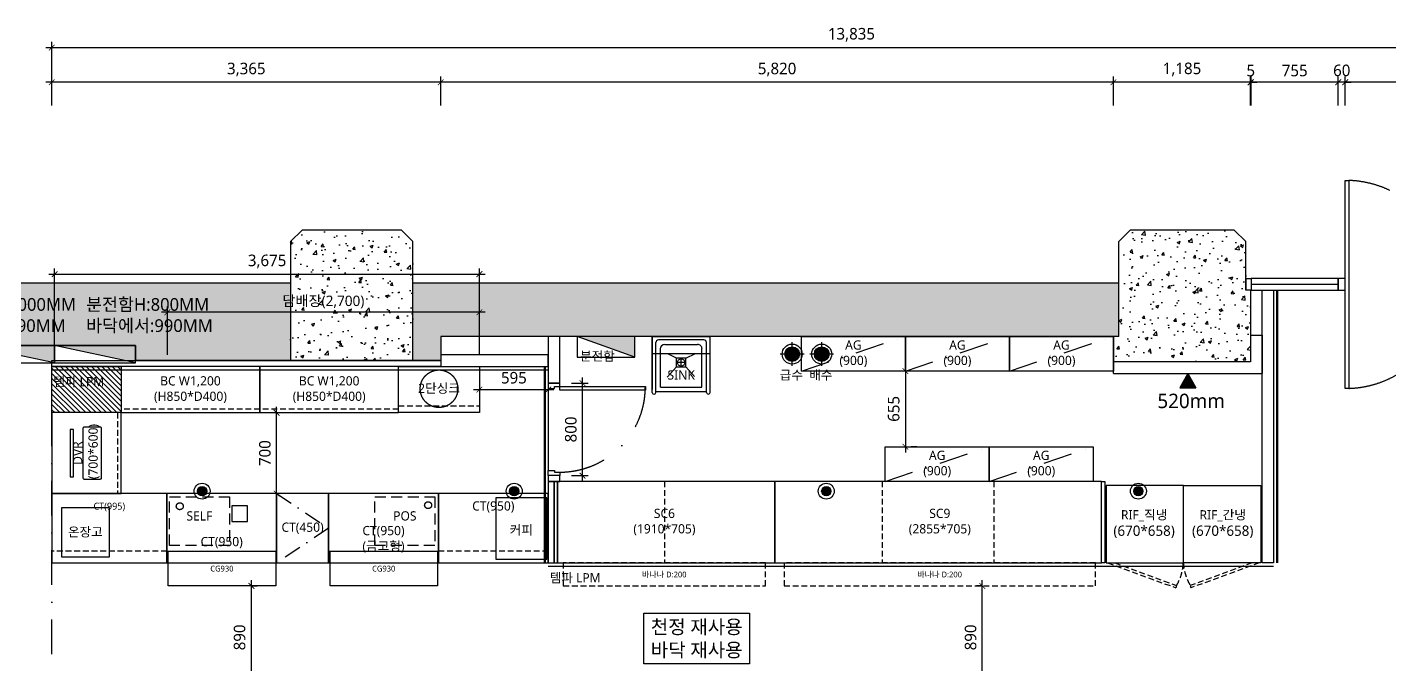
# Model space of a CAD drawing. Header units: millimetres. Extents: x 549809 to 590893, y -72589 to -33182.
# Drawn here: x 559044 to 570831, y -58400 to -52882 of the extents above; entities that cross this region are included whole.
import ezdxf
from ezdxf.enums import TextEntityAlignment as Align

# ---------------------------------------------------------------- set-up
doc = ezdxf.new("R2010")
doc.units = ezdxf.units.MM
for name, pattern in [('DASHDOT', [1, 0.5, -0.25, 0, -0.25]), ('DASHDOTX2', [2, 1, -0.5, 0, -0.5]), ('HIDDEN', [0.375, 0.25, -0.125]), ('HIDDEN2', [4.7625, 3.175, -1.5875])]:
    doc.linetypes.add(name, pattern=pattern)
for name, color, linetype in [('3', 4, 'Continuous'), ('CEILING', 2, 'Continuous'), ('CEN', 2, 'DASHDOTX2'), ('DIM', 7, 'Continuous'), ('DIM_IN', 1, 'Continuous'), ('DOOR', 5, 'Continuous'), ('FUR', 6, 'Continuous'), ('HATCH', 6, 'Continuous'), ('LA', 8, 'Continuous'), ('LAYER2', 3, 'Continuous'), ('layout', 2, 'Continuous'), ('LG25', 1, 'Continuous'), ('text', 7, 'Continuous'), ('TXT', 7, 'Continuous'), ('WALL', 2, 'Continuous'), ('WALL_IN', 3, 'Continuous'), ('WIN', 4, 'Continuous'), ('집기', 5, 'Continuous'), ('해치', 9, 'Continuous')]:
    doc.layers.add(name, color=color, linetype=linetype)
doc.styles.get("Standard").update_dxf_attribs({"font": 'malgun.ttf'})
doc.styles.add('맑은고딕', font='malgun.ttf')
doc.linetypes.add('ZIGZAG', pattern='A,0.00254,-5.08,[131,ltypeshp.shx,S=5.08,R=0,X=-5.08,Y=0],-10.16,[131,ltypeshp.shx,S=5.08,R=180,X=5.08,Y=0],-5.08', length=20.32254)
doc.dimstyles.new('DIM_기본(50)', dxfattribs={"dimscale": 50, "dimtxt": 2, "dimasz": 1, "dimexe": 1, "dimexo": 2, "dimgap": 1, "dimtad": 1, "dimtoh": 1, "dimdec": 0, "dimzin": 0, "dimdsep": 46, "dimlunit": 6, "dimtxsty": '맑은고딕', "dimblk": 'ARCHTICK', "dimcen": 1, "dimdle": 1, "dimclrd": 1, "dimclre": 1, "dimclrt": 7, "dimadec": 0, "dimazin": 0, "dimtfac": 1, "dimtdec": 0, "dimtix": 1, "dimtmove": 2, "dimatfit": 3, "dimldrblk": 'ARCHTICK', "dimfxl": 1, "dimtolj": 1, "dimtzin": 0, "dimlwd": -1, "dimlwe": -1, "dimarcsym": 0})
doc.dimstyles.new('메쉬망', dxfattribs={"dimscale": 50, "dimtxt": 1.6, "dimasz": 1, "dimexe": 0, "dimexo": 0.2, "dimgap": 0, "dimtad": 0, "dimtoh": 1, "dimdec": 0, "dimzin": 0, "dimdsep": 46, "dimlunit": 6, "dimtxsty": '맑은고딕', "dimblk": 'NONE', "dimcen": 1, "dimse1": 1, "dimse2": 1, "dimsd1": 1, "dimsd2": 1, "dimclrd": 1, "dimclre": 1, "dimclrt": 7, "dimadec": 0, "dimazin": 0, "dimtfac": 1, "dimtdec": 0, "dimtix": 1, "dimtmove": 2, "dimatfit": 3, "dimldrblk": 'ARCHTICK', "dimfxl": 1, "dimtolj": 1, "dimtzin": 0, "dimlwd": -1, "dimlwe": -1, "dimarcsym": 0})
pattern_1 = [(50, (27613.27, 10827.93), (273.277, -23.90863), [28.575, -314.325]), (355, (27613.27, 10827.93), (-52.86513, 286.58527), [22.86, -251.46088]), (100.451445, (27636.04, 10825.94), (220.41187, 262.67663), [24.28501, -267.13537]), (46.1842, (27613.27, 10904.13), (406.61856, -63.0635), [42.8625, -471.4875]), (96.63556, (27647.15, 10898.88), (356.1062, 371.1392), [36.42753, -400.7034]), (351.18415, (27613.27, 10904.13), (356.1062, 371.1392), [34.28995, -377.1896]), (21, (27651.37, 10885.08), (227.42159, -153.3978), [28.575, -314.325]), (326, (27651.37, 10885.08), (92.70304, 276.28195), [22.86, -251.46]), (71.451445, (27670.32, 10872.3), (320.12463, 122.88415), [24.28501, -267.1349]), (37.5, (27613.27, 10827.93), (4.632905, 126.832558), [0, -248.412, 0, -255.27, 0, -252.4125]), (7.5, (27613.27, 10827.93), (100.229494, 150.270862), [0, -145.542, 0, -242.697, 0, -96.2025]), (327.5, (27528.31, 10827.93), (203.385893, -8.593116), [0, -95.25, 0, -297.18, 0, -394.335]), (317.5, (27490.2, 10827.93), (222.19377, 38.139737), [0, -123.825, 0, -197.358, 0, -280.035])]

# ---------------------------------------------------------------- blocks, each defined once
blk = doc.blocks.new('_ArchTick')
at = {"color": 0, "linetype": 'ByBlock', "const_width": 0.15}
blk.add_lwpolyline([(-0.5, -0.5), (0.5, 0.5)], dxfattribs=at)
blk = doc.blocks.new('*D418')
at = {"layer": 'Defpoints', "color": 0, "transparency": 16777216}
for p in [(570446, -53358), (570446, -53658), (572246, -53658)]:
    blk.add_point(p, dxfattribs=at)
at = {"layer": 'DIM', "color": 1, "transparency": 16777216}
for p, q in [((572296, -53358), (570396, -53358)), ((570446, -53558), (570446, -53308)), ((572246, -53558), (572246, -53308))]:
    blk.add_line(p, q, dxfattribs=at)
at = {"layer": 'DIM', "color": 1, "transparency": 16777216, "xscale": 50, "yscale": 50, "zscale": 50, "rotation": 180}
blk.add_blockref('_ArchTick', (570446, -53358), dxfattribs=at)
at = {"layer": 'DIM', "color": 1, "transparency": 16777216, "xscale": 50, "yscale": 50, "zscale": 50}
blk.add_blockref('_ArchTick', (572246, -53358), dxfattribs=at)
at = {"layer": 'DIM', "color": 7, "transparency": 16777216, "insert": (571346, -53247), "char_height": 100, "attachment_point": 5, "style": '맑은고딕'}
blk.add_mtext('\\A1;1,800', dxfattribs=at)
blk = doc.blocks.new('*D419')
at = {"layer": 'Defpoints', "color": 0, "transparency": 16777216}
for p in [(570386, -53358), (570386, -53658), (570446, -53658)]:
    blk.add_point(p, dxfattribs=at)
at = {"layer": 'DIM', "color": 1, "transparency": 16777216}
for p, q in [((570386, -53358), (570336, -53358)), ((570386, -53558), (570386, -53308)), ((570446, -53358), (570386, -53358)), ((570446, -53558), (570446, -53308)), ((570446, -53358), (570496, -53358))]:
    blk.add_line(p, q, dxfattribs=at)
at = {"layer": 'DIM', "color": 1, "transparency": 16777216, "xscale": 50, "yscale": 50, "zscale": 50}
blk.add_blockref('_ArchTick', (570386, -53358), dxfattribs=at)
at = {"layer": 'DIM', "color": 1, "transparency": 16777216, "xscale": 50, "yscale": 50, "zscale": 50, "rotation": 180}
blk.add_blockref('_ArchTick', (570446, -53358), dxfattribs=at)
at = {"layer": 'DIM', "color": 7, "transparency": 16777216, "insert": (570416, -53256), "char_height": 100, "attachment_point": 5, "style": '맑은고딕'}
blk.add_mtext('\\A1;60', dxfattribs=at)
blk = doc.blocks.new('*D420')
at = {"layer": 'Defpoints', "color": 0, "transparency": 16777216}
for p in [(569631, -53358), (569631, -53658), (570386, -53658)]:
    blk.add_point(p, dxfattribs=at)
at = {"layer": 'DIM', "color": 1, "transparency": 16777216}
for p, q in [((570436, -53358), (569581, -53358)), ((569631, -53558), (569631, -53308)), ((570386, -53558), (570386, -53308))]:
    blk.add_line(p, q, dxfattribs=at)
at = {"layer": 'DIM', "color": 1, "transparency": 16777216, "xscale": 50, "yscale": 50, "zscale": 50, "rotation": 180}
blk.add_blockref('_ArchTick', (569631, -53358), dxfattribs=at)
at = {"layer": 'DIM', "color": 1, "transparency": 16777216, "xscale": 50, "yscale": 50, "zscale": 50}
blk.add_blockref('_ArchTick', (570386, -53358), dxfattribs=at)
at = {"layer": 'DIM', "color": 7, "transparency": 16777216, "insert": (570009, -53257), "char_height": 100, "attachment_point": 5, "style": '맑은고딕'}
blk.add_mtext('\\A1;755', dxfattribs=at)
blk = doc.blocks.new('*D421')
at = {"layer": 'Defpoints', "color": 0, "transparency": 16777216}
for p in [(569626, -53358), (569626, -53658), (569631, -53658)]:
    blk.add_point(p, dxfattribs=at)
at = {"layer": 'DIM', "color": 1, "transparency": 16777216}
for p, q in [((569626, -53358), (569576, -53358)), ((569626, -53558), (569626, -53308)), ((569631, -53358), (569626, -53358)), ((569631, -53558), (569631, -53308)), ((569631, -53358), (569681, -53358))]:
    blk.add_line(p, q, dxfattribs=at)
at = {"layer": 'DIM', "color": 1, "transparency": 16777216, "xscale": 50, "yscale": 50, "zscale": 50}
blk.add_blockref('_ArchTick', (569626, -53358), dxfattribs=at)
at = {"layer": 'DIM', "color": 1, "transparency": 16777216, "xscale": 50, "yscale": 50, "zscale": 50, "rotation": 180}
blk.add_blockref('_ArchTick', (569631, -53358), dxfattribs=at)
at = {"layer": 'DIM', "color": 7, "transparency": 16777216, "insert": (569629, -53257), "char_height": 100, "attachment_point": 5, "style": '맑은고딕'}
blk.add_mtext('\\A1;5', dxfattribs=at)
blk = doc.blocks.new('*D422')
at = {"layer": 'Defpoints', "color": 0, "transparency": 16777216}
for p in [(568441, -53358), (568441, -53658), (569626, -53658)]:
    blk.add_point(p, dxfattribs=at)
at = {"layer": 'DIM', "color": 1, "transparency": 16777216}
for p, q in [((569676, -53358), (568391, -53358)), ((568441, -53558), (568441, -53308)), ((569626, -53558), (569626, -53308))]:
    blk.add_line(p, q, dxfattribs=at)
at = {"layer": 'DIM', "color": 1, "transparency": 16777216, "xscale": 50, "yscale": 50, "zscale": 50, "rotation": 180}
blk.add_blockref('_ArchTick', (568441, -53358), dxfattribs=at)
at = {"layer": 'DIM', "color": 1, "transparency": 16777216, "xscale": 50, "yscale": 50, "zscale": 50}
blk.add_blockref('_ArchTick', (569626, -53358), dxfattribs=at)
at = {"layer": 'DIM', "color": 7, "transparency": 16777216, "insert": (569034, -53247), "char_height": 100, "attachment_point": 5, "style": '맑은고딕'}
blk.add_mtext('\\A1;1,185', dxfattribs=at)
blk = doc.blocks.new('*D423')
at = {"layer": 'Defpoints', "color": 0, "transparency": 16777216}
for p in [(562621, -53358), (562621, -53658), (568441, -53658)]:
    blk.add_point(p, dxfattribs=at)
at = {"layer": 'DIM', "color": 1, "transparency": 16777216}
for p, q in [((568491, -53358), (562571, -53358)), ((562621, -53558), (562621, -53308)), ((568441, -53558), (568441, -53308))]:
    blk.add_line(p, q, dxfattribs=at)
at = {"layer": 'DIM', "color": 1, "transparency": 16777216, "xscale": 50, "yscale": 50, "zscale": 50, "rotation": 180}
blk.add_blockref('_ArchTick', (562621, -53358), dxfattribs=at)
at = {"layer": 'DIM', "color": 1, "transparency": 16777216, "xscale": 50, "yscale": 50, "zscale": 50}
blk.add_blockref('_ArchTick', (568441, -53358), dxfattribs=at)
at = {"layer": 'DIM', "color": 7, "transparency": 16777216, "insert": (565531, -53248), "char_height": 100, "attachment_point": 5, "style": '맑은고딕'}
blk.add_mtext('\\A1;5,820', dxfattribs=at)
blk = doc.blocks.new('*D424')
at = {"layer": 'Defpoints', "color": 0, "transparency": 16777216}
for p in [(559256, -53358), (559256, -53658), (562621, -53658)]:
    blk.add_point(p, dxfattribs=at)
at = {"layer": 'DIM', "color": 1, "transparency": 16777216}
for p, q in [((562671, -53358), (559206, -53358)), ((559256, -53558), (559256, -53308)), ((562621, -53558), (562621, -53308))]:
    blk.add_line(p, q, dxfattribs=at)
at = {"layer": 'DIM', "color": 1, "transparency": 16777216, "xscale": 50, "yscale": 50, "zscale": 50, "rotation": 180}
blk.add_blockref('_ArchTick', (559256, -53358), dxfattribs=at)
at = {"layer": 'DIM', "color": 1, "transparency": 16777216, "xscale": 50, "yscale": 50, "zscale": 50}
blk.add_blockref('_ArchTick', (562621, -53358), dxfattribs=at)
at = {"layer": 'DIM', "color": 7, "transparency": 16777216, "insert": (560939, -53248), "char_height": 100, "attachment_point": 5, "style": '맑은고딕'}
blk.add_mtext('\\A1;3,365', dxfattribs=at)
blk = doc.blocks.new('*D425')
at = {"layer": 'Defpoints', "color": 0, "transparency": 16777216}
for p in [(573091, -53058), (559256, -53658), (573091, -53658)]:
    blk.add_point(p, dxfattribs=at)
at = {"layer": 'DIM', "color": 1, "transparency": 16777216}
for p, q in [((559256, -53558), (559256, -53008)), ((573091, -53558), (573091, -53008)), ((559206, -53058), (573141, -53058))]:
    blk.add_line(p, q, dxfattribs=at)
at = {"layer": 'DIM', "color": 1, "transparency": 16777216, "xscale": 50, "yscale": 50, "zscale": 50, "rotation": 180}
blk.add_blockref('_ArchTick', (559256, -53058), dxfattribs=at)
at = {"layer": 'DIM', "color": 1, "transparency": 16777216, "xscale": 50, "yscale": 50, "zscale": 50}
blk.add_blockref('_ArchTick', (573091, -53058), dxfattribs=at)
at = {"layer": 'DIM', "color": 7, "transparency": 16777216, "insert": (566174, -52947), "char_height": 100, "attachment_point": 5, "style": '맑은고딕'}
blk.add_mtext('\\A1;13,835', dxfattribs=at)
blk = doc.blocks.new('SDFASGASD')
at = {"layer": 'LAYER2'}
h = blk.add_hatch(color=4, dxfattribs=at)
h.dxf.hatch_style = 1
edge = h.paths.add_edge_path()
edge.add_arc((332844, -186723), 50, 0, 360)
at = {"layer": 'LA', "color": 2, "ltscale": 200}
blk.add_circle((332844, -186723), 86.4, dxfattribs=at)
at = {"layer": 'LAYER2', "color": 2}
blk.add_circle((332844, -186723), 50, dxfattribs=at)
blk = doc.blocks.new('watererer')
at = {"layer": 'CEILING', "color": 4, "xscale": 0.8, "yscale": 0.8, "zscale": 0.8}
for p in [(266668, 81653), (269368, 81653), (272068, 81653), (274768, 81653)]:
    blk.add_blockref('SDFASGASD', p, dxfattribs=at)
blk = doc.blocks.new('A$C564A3AF9')
at = {"layer": 'LAYER2'}
h = blk.add_hatch(color=10, dxfattribs=at)
h.dxf.hatch_style = 1
edge = h.paths.add_edge_path()
edge.add_arc((0, 0), 43.4, 0, 360)
at = {"layer": 'LA', "ltscale": 200}
blk.add_circle((0, 0), 75, dxfattribs=at)
at = {"layer": 'LAYER2', "color": 10}
for p, q in [((0, -89), (0, 89)), ((89, 0), (-89, 0))]:
    blk.add_line(p, q, dxfattribs=at)
for radius in [55, 47.7, 43.4]:
    blk.add_circle((0, 0), radius, dxfattribs=at)
blk = doc.blocks.new('A$C05F1556B')
at = {"layer": 'LG25'}
h = blk.add_hatch(color=174, dxfattribs=at)
h.dxf.hatch_style = 1
edge = h.paths.add_edge_path()
edge.add_arc((0, 0), 43.4, 0, 360)
at = {"layer": 'LG25', "color": 174, "linetype": 'Continuous'}
for p, q in [((89, 0), (-89, 0)), ((0, -89), (0, 89))]:
    blk.add_line(p, q, dxfattribs=at)
at = {"layer": 'LG25', "color": 250, "ltscale": 200}
blk.add_circle((0, 0), 75, dxfattribs=at)
at = {"layer": 'LG25', "color": 174, "linetype": 'Continuous'}
for radius in [55, 48, 43.4]:
    blk.add_circle((0, 0), radius, dxfattribs=at)
blk = doc.blocks.new('waterereraa')
at = {"layer": '3', "ltscale": 400, "xscale": 1.151999999998224, "yscale": 1.151999999998224, "zscale": 1.151999999998224}
for name, p in [('A$C564A3AF9', (538048, -66539)), ('A$C05F1556B', (538304, -66539))]:
    blk.add_blockref(name, p, dxfattribs=at)
at = {"layer": 'TXT', "char_height": 80, "width": 7009.28, "attachment_point": 1}
for s, insert in [('급수', (537940, -66680)), ('배수', (538196, -66680))]:
    blk.add_mtext(s, dxfattribs=dict(at, insert=insert))
blk = doc.blocks.new('QNSWJSQKSSSSSSSSSSSSSSSSS')
at = {"layer": 'FUR', "color": 4}
blk.add_line((82877, 98863), (82377, 99043), dxfattribs=at)
blk.add_lwpolyline([(82877, 99043), (82377, 99043), (82377, 98863), (82877, 98863)], close=True, dxfattribs=at)
blk.add_solid([(82377, 99043), (82877, 98863), (82877, 99043)], dxfattribs=at)
blk = doc.blocks.new('*D430')
at = {"layer": 'Defpoints', "color": 0, "transparency": 16777216}
for p in [(562956, -55019), (559281, -55818), (562956, -55818)]:
    blk.add_point(p, dxfattribs=at)
at = {"layer": 'DIM', "color": 1, "transparency": 16777216}
for p, q in [((559231, -55019), (563006, -55019)), ((559281, -55718), (559281, -54969)), ((562956, -55718), (562956, -54969))]:
    blk.add_line(p, q, dxfattribs=at)
at = {"layer": 'DIM', "color": 1, "transparency": 16777216, "xscale": 50, "yscale": 50, "zscale": 50, "rotation": 180}
blk.add_blockref('_ArchTick', (559281, -55019), dxfattribs=at)
at = {"layer": 'DIM', "color": 1, "transparency": 16777216, "xscale": 50, "yscale": 50, "zscale": 50}
blk.add_blockref('_ArchTick', (562956, -55019), dxfattribs=at)
at = {"layer": 'DIM', "color": 7, "transparency": 16777216, "insert": (561119, -54909), "char_height": 100, "attachment_point": 5, "style": '맑은고딕'}
blk.add_mtext('\\A1;3,675', dxfattribs=at)
blk = doc.blocks.new('*D431')
at = {"layer": 'Defpoints', "color": 0, "transparency": 16777216}
for p in [(560256, -55349), (560256, -55818), (562956, -55818)]:
    blk.add_point(p, dxfattribs=at)
at = {"layer": 'DIM', "color": 1, "transparency": 16777216}
for p, q in [((563006, -55349), (560206, -55349)), ((560256, -55718), (560256, -55299)), ((562956, -55718), (562956, -55299))]:
    blk.add_line(p, q, dxfattribs=at)
at = {"layer": 'DIM', "color": 1, "transparency": 16777216, "xscale": 50, "yscale": 50, "zscale": 50, "rotation": 180}
blk.add_blockref('_ArchTick', (560256, -55349), dxfattribs=at)
at = {"layer": 'DIM', "color": 1, "transparency": 16777216, "xscale": 50, "yscale": 50, "zscale": 50}
blk.add_blockref('_ArchTick', (562956, -55349), dxfattribs=at)
at = {"layer": 'DIM', "color": 1, "transparency": 16777216, "insert": (561606, -55260), "char_height": 90, "attachment_point": 5, "style": '맑은고딕'}
blk.add_mtext('\\A1;담배장(2,700)', dxfattribs=at)
blk = doc.blocks.new('*D436')
at = {"layer": 'Defpoints', "color": 0, "transparency": 16777216}
for p in [(559856, -56018), (561056, -56018), (561056, -56018)]:
    blk.add_point(p, dxfattribs=at)
at = {"layer": 'WALL_IN', "color": 7, "transparency": 16777216, "insert": (560456, -56018), "char_height": 80, "attachment_point": 5, "style": '맑은고딕'}
blk.add_mtext('\\A1;BC W1,200\\P(H850*D400)', dxfattribs=at)
blk = doc.blocks.new('_None')
blk = doc.blocks.new('*D437')
at = {"layer": 'Defpoints', "color": 0, "transparency": 16777216}
for p in [(560251, -57034), (559256, -57218), (560251, -57218)]:
    blk.add_point(p, dxfattribs=at)
at = {"layer": 'WALL_IN', "color": 7, "transparency": 16777216, "insert": (559754, -57034), "char_height": 80, "attachment_point": 5, "style": '맑은고딕'}
blk.add_mtext('\\A1;{\\H0.75x;CT(995)}', dxfattribs=at)
blk = doc.blocks.new('*D438')
at = {"layer": 'Defpoints', "color": 0, "transparency": 16777216}
for p in [(560251, -57218), (561201, -57218), (561201, -57343)]:
    blk.add_point(p, dxfattribs=at)
at = {"layer": 'WALL_IN', "color": 7, "transparency": 16777216, "insert": (560726, -57343), "char_height": 80, "attachment_point": 5, "style": '맑은고딕'}
blk.add_mtext('\\A1;CT(950{\\A0;)}', dxfattribs=at)
blk = doc.blocks.new('*D439')
at = {"layer": 'Defpoints', "color": 0, "transparency": 16777216}
for p in [(561201, -57218), (561651, -57218), (561651, -57218)]:
    blk.add_point(p, dxfattribs=at)
at = {"layer": 'WALL_IN', "color": 7, "transparency": 16777216, "insert": (561426, -57218), "char_height": 80, "attachment_point": 5, "style": '맑은고딕'}
blk.add_mtext('\\A1;CT(450{\\A0;)}', dxfattribs=at)
blk = doc.blocks.new('*D440')
at = {"layer": 'Defpoints', "color": 0, "transparency": 16777216}
for p in [(562601, -57218), (561651, -57314), (562601, -57314)]:
    blk.add_point(p, dxfattribs=at)
at = {"layer": 'WALL_IN', "color": 7, "transparency": 16777216, "insert": (562126, -57314), "char_height": 80, "attachment_point": 5, "style": '맑은고딕'}
blk.add_mtext('\\A1;CT(950{\\A0;)\\P(금고형)}', dxfattribs=at)
blk = doc.blocks.new('*D441')
at = {"layer": 'Defpoints', "color": 0, "transparency": 16777216}
for p in [(563551, -57034), (562601, -57218), (563551, -57218)]:
    blk.add_point(p, dxfattribs=at)
at = {"layer": 'WALL_IN', "color": 7, "transparency": 16777216, "insert": (563076, -57034), "char_height": 80, "attachment_point": 5, "style": '맑은고딕'}
blk.add_mtext('\\A1;CT(950)', dxfattribs=at)
blk = doc.blocks.new('*D442')
at = {"layer": 'Defpoints', "color": 0, "transparency": 16777216}
for p in [(559556, -56218), (559556, -56218), (559556, -56918)]:
    blk.add_point(p, dxfattribs=at)
at = {"layer": 'WALL_IN', "color": 7, "transparency": 16777216, "insert": (559556, -56568), "char_height": 80, "attachment_point": 5, "rotation": 90, "style": '맑은고딕'}
blk.add_mtext('\\A1;DVR\\P (700{\\A0;*600)}', dxfattribs=at)
blk = doc.blocks.new('*D443')
at = {"layer": 'Defpoints', "color": 0, "transparency": 16777216}
for p in [(561663, -57568), (562593, -57568), (562593, -57568)]:
    blk.add_point(p, dxfattribs=at)
at = {"layer": 'WALL_IN', "color": 7, "transparency": 16777216, "insert": (562128, -57568), "char_height": 80, "attachment_point": 5, "style": '맑은고딕'}
blk.add_mtext('\\A1;{\\H0.625x;CG930}', dxfattribs=at)
blk = doc.blocks.new('*D444')
at = {"layer": 'Defpoints', "color": 0, "transparency": 16777216}
for p in [(560263, -57568), (561193, -57568), (561193, -57568)]:
    blk.add_point(p, dxfattribs=at)
at = {"layer": 'WALL_IN', "color": 7, "transparency": 16777216, "insert": (560728, -57568), "char_height": 80, "attachment_point": 5, "style": '맑은고딕'}
blk.add_mtext('\\A1;{\\H0.625x;CG930}', dxfattribs=at)
blk = doc.blocks.new('RIF_STANDARD_L')
at = {"layer": '집기', "color": 8, "linetype": 'HIDDEN', "ltscale": 200}
for p, q in [((60424, 125284), (61014, 125068)), ((60486, 125284), (61020, 125087)), ((61021, 125087), (61014, 125068))]:
    blk.add_line(p, q, dxfattribs=at)
at = {"layer": '집기', "color": 5}
blk.add_lwpolyline([(61080, 125954), (60410, 125954), (60410, 125284), (61080, 125284)], close=True, dxfattribs=at)
at = {"layer": '집기', "color": 8, "linetype": 'HIDDEN', "ltscale": 200}
blk.add_arc((60647, 125307), 433, 329.5073, 356.9853, dxfattribs=at)
blk = doc.blocks.new('RIF_STANDARD_R')
at = {"layer": '집기', "color": 8, "linetype": 'HIDDEN', "ltscale": 200}
for p, q in [((61673, 125284), (61139, 125087)), ((61735, 125284), (61145, 125068)), ((61138, 125087), (61145, 125068))]:
    blk.add_line(p, q, dxfattribs=at)
at = {"layer": '집기', "color": 5}
blk.add_lwpolyline([(61080, 125954), (61750, 125954), (61750, 125284), (61080, 125284)], close=True, dxfattribs=at)
at = {"layer": '집기', "color": 8, "linetype": 'HIDDEN', "ltscale": 200}
blk.add_arc((61512, 125307), 433, 183.0147, 210.4927, dxfattribs=at)
blk = doc.blocks.new('*D432')
at = {"layer": 'Defpoints', "color": 0, "transparency": 16777216}
for p in [(563651, -55963), (563848, -55963), (563651, -56763)]:
    blk.add_point(p, dxfattribs=at)
at = {"layer": 'DIM_IN', "color": 1, "transparency": 16777216}
for p, q in [((563751, -55963), (563898, -55963)), ((563848, -56813), (563848, -55913)), ((563751, -56763), (563898, -56763))]:
    blk.add_line(p, q, dxfattribs=at)
at = {"layer": 'DIM_IN', "color": 1, "transparency": 16777216, "xscale": 50, "yscale": 50, "zscale": 50}
for p, rotation in [((563848, -55963), 90), ((563848, -56763), 270)]:
    blk.add_blockref('_ArchTick', p, dxfattribs=dict(at, rotation=rotation))
at = {"layer": 'DIM_IN', "color": 7, "transparency": 16777216, "insert": (563747, -56363), "char_height": 100, "attachment_point": 5, "rotation": 90, "style": '맑은고딕'}
blk.add_mtext('\\A1;800', dxfattribs=at)
blk = doc.blocks.new('A$C132D2C11')
at = {"layer": 'FUR'}
for p, q in [((15, 500), (500, 500)), ((500, 500), (181, 500)), ((350, 0), (350, 500)), ((500, 500), (500, 0)), ((15, 469), (446, 469)), ((23, 469), (23, 31)), ((62, 430), (392, 430)), ((62, 430), (62, 70)), ((236, 289), (147, 371)), ((313, 289), (349, 366)), ((430, 392), (430, 108)), ((469, 54), (469, 446)), ((236, 289), (236, 211)), ((236, 289), (313, 289)), ((236, 250), (313, 250)), ((274, 212), (274, 288)), ((313, 211), (313, 289)), ((236, 211), (152, 134)), ((236, 211), (313, 211)), ((313, 211), (352, 127)), ((15, 31), (446, 31)), ((62, 70), (392, 70)), ((15, 0), (500, 0))]:
    blk.add_line(p, q, dxfattribs=at)
at = {"layer": 'FUR', "ltscale": 0.5}
for p, q in [((500, 500), (39, 500)), ((350, 500), (500, 500))]:
    blk.add_line(p, q, dxfattribs=at)
at = {"layer": 'FUR'}
blk.add_circle((274, 250), 31, dxfattribs=at)
for centre, radius, start, end in [((15, 485), 15.5, 90, 270), ((392, 392), 38.7, 0, 90), ((446, 446), 23.2, 0, 90), ((15, 15), 15.5, 90, 270.0035), ((392, 108), 38.7, 270, 0), ((446, 54), 23.2, 270, 0)]:
    blk.add_arc(centre, radius, start, end, dxfattribs=at)
blk = doc.blocks.new('*D445')
at = {"color": 1, "transparency": 16777216}
for p, q in [((566641, -55808), (566641, -56563)), ((566741, -55858), (566691, -55858)), ((566741, -56513), (566691, -56513))]:
    blk.add_line(p, q, dxfattribs=at)
at = {"layer": 'Defpoints', "color": 0, "transparency": 16777216}
for p in [(566641, -55858), (566641, -56513), (566641, -56513)]:
    blk.add_point(p, dxfattribs=at)
at = {"color": 1, "transparency": 16777216, "xscale": 50, "yscale": 50, "zscale": 50}
for p, rotation in [((566641, -55858), 90), ((566641, -56513), 270)]:
    blk.add_blockref('_ArchTick', p, dxfattribs=dict(at, rotation=rotation))
at = {"color": 7, "transparency": 16777216, "insert": (566540, -56185), "char_height": 100, "attachment_point": 5, "rotation": 90, "style": '맑은고딕'}
blk.add_mtext('\\A1;655', dxfattribs=at)
blk = doc.blocks.new('*D435')
at = {"color": 1, "transparency": 16777216}
for p, q in [((560983, -58658), (560983, -57668)), ((560983, -57718), (561033, -57718)), ((561083, -58608), (561033, -58608))]:
    blk.add_line(p, q, dxfattribs=at)
at = {"layer": 'Defpoints', "color": 0, "transparency": 16777216}
for p in [(560883, -57718), (560983, -57718), (560983, -58608)]:
    blk.add_point(p, dxfattribs=at)
at = {"color": 1, "transparency": 16777216, "xscale": 50, "yscale": 50, "zscale": 50}
for p, rotation in [((560983, -57718), 90), ((560983, -58608), 270)]:
    blk.add_blockref('_ArchTick', p, dxfattribs=dict(at, rotation=rotation))
at = {"color": 7, "transparency": 16777216, "insert": (560881, -58163), "char_height": 100, "attachment_point": 5, "rotation": 90, "style": '맑은고딕'}
blk.add_mtext('\\A1;890', dxfattribs=at)
blk = doc.blocks.new('*D455')
at = {"layer": 'Defpoints', "color": 0, "transparency": 16777216}
for p in [(561056, -56018), (562256, -56018), (562256, -56018)]:
    blk.add_point(p, dxfattribs=at)
at = {"layer": 'WALL_IN', "color": 7, "transparency": 16777216, "insert": (561656, -56018), "char_height": 80, "attachment_point": 5, "style": '맑은고딕'}
blk.add_mtext('\\A1;BC W1,200\\P(H850*D400)', dxfattribs=at)
blk = doc.blocks.new('*D457')
at = {"color": 1, "transparency": 16777216}
for p, q in [((567306, -57718), (567256, -57718)), ((567306, -58658), (567306, -57668)), ((567406, -58608), (567356, -58608))]:
    blk.add_line(p, q, dxfattribs=at)
at = {"layer": 'Defpoints', "color": 0, "transparency": 16777216}
for p in [(567306, -57718), (567406, -57718), (567306, -58608)]:
    blk.add_point(p, dxfattribs=at)
at = {"color": 1, "transparency": 16777216, "xscale": 50, "yscale": 50, "zscale": 50}
for p, rotation in [((567306, -57718), 90), ((567306, -58608), 270)]:
    blk.add_blockref('_ArchTick', p, dxfattribs=dict(at, rotation=rotation))
at = {"color": 7, "transparency": 16777216, "insert": (567205, -58163), "char_height": 100, "attachment_point": 5, "rotation": 90, "style": '맑은고딕'}
blk.add_mtext('\\A1;890', dxfattribs=at)
blk = doc.blocks.new('*D458')
at = {"color": 1, "transparency": 16777216}
for p, q in [((561201, -56968), (561201, -56168)), ((561301, -56218), (561251, -56218)), ((561301, -56918), (561251, -56918))]:
    blk.add_line(p, q, dxfattribs=at)
at = {"layer": 'Defpoints', "color": 0, "transparency": 16777216}
for p in [(561201, -56218), (561201, -56218), (561201, -56918)]:
    blk.add_point(p, dxfattribs=at)
at = {"color": 1, "transparency": 16777216, "xscale": 50, "yscale": 50, "zscale": 50}
for p, rotation in [((561201, -56218), 90), ((561201, -56918), 270)]:
    blk.add_blockref('_ArchTick', p, dxfattribs=dict(at, rotation=rotation))
at = {"color": 7, "transparency": 16777216, "insert": (561100, -56568), "char_height": 100, "attachment_point": 5, "rotation": 90, "style": '맑은고딕'}
blk.add_mtext('\\A1;700', dxfattribs=at)
blk = doc.blocks.new('*D459')
at = {"color": 1, "transparency": 16777216}
for p, q in [((562956, -55918), (562956, -55968)), ((563551, -55918), (563551, -55968)), ((562906, -56018), (563601, -56018))]:
    blk.add_line(p, q, dxfattribs=at)
at = {"layer": 'Defpoints', "color": 0, "transparency": 16777216}
for p in [(562956, -56018), (563551, -56018), (563551, -56018)]:
    blk.add_point(p, dxfattribs=at)
at = {"color": 1, "transparency": 16777216, "xscale": 50, "yscale": 50, "zscale": 50, "rotation": 180}
blk.add_blockref('_ArchTick', (562956, -56018), dxfattribs=at)
at = {"color": 1, "transparency": 16777216, "xscale": 50, "yscale": 50, "zscale": 50}
blk.add_blockref('_ArchTick', (563551, -56018), dxfattribs=at)
at = {"color": 7, "transparency": 16777216, "insert": (563254, -55916), "char_height": 100, "attachment_point": 5, "style": '맑은고딕'}
blk.add_mtext('\\A1;595', dxfattribs=at)

msp = doc.modelspace()

# ---------------------------------------------------------------- hatches: boundary and pattern name
at = {"layer": 'HATCH'}
h = msp.add_hatch(dxfattribs=at)
h.set_pattern_fill('ANSI33', color=8, scale=25)
h.set_pattern_definition([(45, (27613.27, 10827.93), (-112.2532, 112.2532), []), (45, (27725.52, 10827.93), (-112.2532, 112.2532), [79.375, -39.6875])])
h.paths.add_polyline_path([(568486.2, -55557.8), (568486.2, -55097.8), (562381.2, -55097.8), (562381.2, -55767.8), (562621.2, -55767.8), (562621.2, -55557.8)])
h.paths.add_polyline_path([(573336.2, -55457.8), (573336.2, -54207.8), (573106.2, -54207.8), (573106.2, -55157.8), (573066.2, -55157.8), (573066.2, -55687.8), (573091.2, -55687.8), (573091.2, -55677.8), (573241.2, -55677.8), (573241.2, -55687.8), (575491.2, -55687.8), (575491.2, -55677.8), (577281.2, -55677.8), (577281.2, -55457.8)])
h.paths.add_polyline_path([(558581.2, -55767.8), (558581.2, -55637.8), (559981.2, -55637.8), (559981.2, -55767.8), (561321.2, -55767.8), (561321.2, -55097.8), (558256.2, -55097.8), (558256.2, -55767.8)])
h = msp.add_hatch(dxfattribs=at)
h.set_pattern_fill('AR-CONC', color=8, scale=1.5)
h.set_pattern_definition(pattern_1)
h.paths.add_polyline_path([(562381.2, -55767.8), (562381.2, -54737.8), (562281.2, -54637.8), (561421.2, -54637.8), (561321.2, -54737.8), (561321.2, -55767.8)])
h = msp.add_hatch(dxfattribs=at)
h.set_pattern_fill('AR-CONC', color=8, scale=1.5)
h.set_pattern_definition(pattern_1)
h.paths.add_polyline_path([(569586.2, -55157.8), (569586.2, -55057.8), (569586.2, -54737.8), (569486.2, -54637.8), (568586.2, -54637.8), (568486.2, -54737.8), (568486.2, -55557.8), (568441.2, -55557.8), (568441.2, -55777.8), (569626.2, -55777.8), (569626.2, -55157.8)])
at = {"layer": 'TXT', "ltscale": 0.5}
msp.add_hatch(color=256, dxfattribs=at).paths.add_polyline_path([(569014.1, -56004.3), (569153.3, -56004.3), (569083.7, -55877.8)])
at = {"layer": '해치', "linetype": 'HIDDEN2', "ltscale": 500}
h = msp.add_hatch(dxfattribs=at)
h.set_pattern_fill('ANSI31', color=252, scale=10, angle=270)
h.set_pattern_definition([(315, (309479.825, -67337.756), (22.4506403, 22.4506403), [])])
h.paths.add_polyline_path([(559256.2, -55817.8), (559856.2, -55817.8), (559856.2, -56217.8), (559256.2, -56217.8)])

# ---------------------------------------------------------------- linework, layer by layer
at = {"color": 4}
for points in [[(569586.2, -55057.8), (569631.2, -55057.8), (569631.2, -55157.8), (569586.2, -55157.8)], [(570386.2, -55057.8), (569631.2, -55057.8), (569631.2, -55157.8), (570386.2, -55157.8)], [(570386.2, -55157.8), (570446.2, -55157.8), (570446.2, -55057.8), (570386.2, -55057.8)]]:
    msp.add_lwpolyline(points, close=True, dxfattribs=at)
at = {"color": 3}
for points in [[(569826.2, -57517.8), (569726.2, -57517.8), (569726.2, -55157.8), (569826.2, -55157.8)], [(563551.2, -55962.8), (563651.2, -55962.8), (563651.2, -55557.8), (563551.2, -55557.8)], [(562621.2, -55817.8), (563551.2, -55817.8), (563551.2, -55717.8), (562621.2, -55717.8)], [(559256.2, -55817.8), (559256.2, -55767.8), (562621.2, -55767.8), (562621.2, -55817.8)], [(563551.2, -56812.8), (563651.2, -56812.8), (563651.2, -56762.8), (563551.2, -56762.8)], [(563551.2, -57517.8), (563601.2, -57517.8), (563601.2, -56812.8), (563551.2, -56812.8)]]:
    msp.add_lwpolyline(points, close=True, dxfattribs=at)
at = {"layer": 'CEN', "color": 1, "ltscale": 300}
msp.add_line((559256.2, -62507.8), (559256.2, -55767.8), dxfattribs=at)
at = {"layer": 'DOOR', "color": 0}
msp.add_line((563551.2, -56007.8), (563551.2, -56717.8), dxfattribs=at)
at = {"layer": 'DOOR', "color": 4, "linetype": 'ByBlock', "ltscale": 400}
msp.add_lwpolyline([(570476.2, -54207.8), (570476.2, -56007.8), (570446.2, -56007.8), (570446.2, -54207.8)], close=True, dxfattribs=at)
at = {"layer": 'DOOR', "color": 7, "linetype": 'ByBlock', "ltscale": 400}
for points in [[(563551.2, -55962.8), (563551.2, -56007.8), (563606.2, -56007.8), (563606.2, -55992.8), (563651.2, -55992.8), (563651.2, -55962.8), (563551.2, -55962.8)], [(563551.2, -56762.8), (563551.2, -56717.8), (563606.2, -56717.8), (563606.2, -56732.8), (563651.2, -56732.8), (563651.2, -56762.8), (563551.2, -56762.8)]]:
    msp.add_lwpolyline(points, dxfattribs=at)
msp.add_lwpolyline([(564391.2, -55992.8), (564391.2, -56022.8), (563651.2, -56022.8), (563651.2, -55992.8)], close=True, dxfattribs=at)
at = {"layer": 'DOOR', "color": 1, "linetype": 'DASHDOT', "ltscale": 1200}
msp.add_arc((570445.7, -55107.8), 900.5, 271.94204, 88.05796, dxfattribs=at)
at = {"layer": 'DOOR', "color": 1, "linetype": 'DASHDOT', "ltscale": 800}
msp.add_arc((563651.2, -55992.8), 740, 270, 0, dxfattribs=at)
at = {"layer": 'FUR', "color": 8}
for p, q in [((559281.2, -55787.8), (558581.2, -55637.8)), ((559281.2, -55787.8), (558581.2, -55637.8)), ((559981.2, -55787.8), (559281.2, -55637.8)), ((559981.2, -55787.8), (559281.2, -55637.8))]:
    msp.add_line(p, q, dxfattribs=at)
at = {"layer": 'FUR', "color": 8, "linetype": 'HIDDEN', "ltscale": 200}
for p, q in [((559826.2, -56217.8), (559826.2, -56917.8)), ((561056.2, -56187.8), (559856.2, -56187.8)), ((562256.2, -56187.8), (561056.2, -56187.8)), ((562256.2, -56157.8), (562956.2, -56157.8)), ((560251.2, -57417.8), (559256.2, -57417.8)), ((560251.2, -57417.8), (561201.2, -57417.8)), ((561651.2, -57417.8), (562601.2, -57417.8)), ((563551.2, -57417.8), (562601.2, -57417.8))]:
    msp.add_line(p, q, dxfattribs=at)
at = {"layer": 'FUR', "color": 8}
for points in [[(559281.2, -55637.8), (558581.2, -55637.8), (558581.2, -55787.8), (559281.2, -55787.8)], [(559981.2, -55637.8), (559281.2, -55637.8), (559281.2, -55787.8), (559981.2, -55787.8)]]:
    msp.add_lwpolyline(points, close=True, dxfattribs=at)
at = {"layer": 'FUR', "color": 6}
for points in [[(559256.2, -55817.8), (559856.2, -55817.8), (559856.2, -56217.8), (559256.2, -56217.8)], [(559856.2, -56217.8), (561056.2, -56217.8), (561056.2, -55817.8), (559856.2, -55817.8)], [(561056.2, -56217.8), (562256.2, -56217.8), (562256.2, -55817.8), (561056.2, -55817.8)], [(559856.2, -56917.8), (559856.2, -56217.8), (559256.2, -56217.8), (559256.2, -56917.8)], [(559256.2, -57517.8), (560251.2, -57517.8), (560251.2, -56917.8), (559256.2, -56917.8)], [(560251.2, -57517.8), (561201.2, -57517.8), (561201.2, -56917.8), (560251.2, -56917.8)], [(561201.2, -57517.8), (561651.2, -57517.8), (561651.2, -56917.8), (561201.2, -56917.8)], [(561651.2, -57517.8), (562601.2, -57517.8), (562601.2, -56917.8), (561651.2, -56917.8)]]:
    msp.add_lwpolyline(points, close=True, dxfattribs=at)
at = {"layer": 'FUR'}
msp.add_lwpolyline([(562256.2, -55817.8), (562956.2, -55817.8), (562956.2, -56217.8), (562256.2, -56217.8)], close=True, dxfattribs=at)
at = {"layer": 'FUR', "color": 5}
msp.add_lwpolyline([(559444.5, -56772.8), (559444.5, -56362.8), (559414.5, -56362.8), (559414.5, -56772.8)], close=True, dxfattribs=at)
msp.add_lwpolyline([(559686.2, -56782.8), (559686.2, -56352.8, 0.4142136), (559676.2, -56342.8), (559536.2, -56342.8, 0.4142136), (559526.2, -56352.8), (559526.2, -56782.8, 0.4142136), (559536.2, -56792.8), (559676.2, -56792.8, 0.4142136)], format="xyb", close=True, dxfattribs=at)
at = {"layer": 'FUR', "color": 8, "linetype": 'DASHDOT', "ltscale": 300}
msp.add_lwpolyline([(561201.2, -56917.8), (561651.2, -57217.8), (561201.2, -57517.8)], dxfattribs=at)
at = {"layer": 'FUR', "color": 5, "elevation": -0.1}
for points in [[(559754.4, -57041.9), (559339.4, -57041.9), (559339.4, -57466.9), (559754.4, -57466.9)], [(563099.2, -57485.7), (563539.2, -57485.7), (563539.2, -56955.7), (563099.2, -56955.7)]]:
    msp.add_lwpolyline(points, close=True, dxfattribs=at)
at = {"layer": 'FUR', "color": 5, "linetype": 'HIDDEN2', "ltscale": 30}
for points in [[(560793.7, -57367.8), (560273.7, -57367.8), (560273.7, -56947.8), (560793.7, -56947.8)], [(562570.8, -57367.8), (562050.8, -57367.8), (562050.8, -56947.8), (562570.8, -56947.8)]]:
    msp.add_lwpolyline(points, close=True, dxfattribs=at)
at = {"layer": 'FUR', "color": 8, "linetype": 'HIDDEN2', "ltscale": 300}
for points in [[(560814.6, -57160.8), (560949.6, -57160.8), (560949.6, -57025.8), (560814.6, -57025.8)], [(560263.2, -57417.8), (561193.2, -57417.8), (561193.2, -57717.8), (560263.2, -57717.8)], [(561663.2, -57417.8), (562593.2, -57417.8), (562593.2, -57717.8), (561663.2, -57717.8)]]:
    msp.add_lwpolyline(points, close=True, dxfattribs=at)
at = {"layer": 'FUR', "color": 8, "linetype": 'HIDDEN2', "ltscale": 500}
msp.add_circle((562606.2, -56010.8), 162.5, dxfattribs=at)
at = {"layer": 'FUR', "color": 8, "linetype": 'HIDDEN2', "ltscale": 300}
for centre in [(560363.7, -57027.8), (562512.1, -57018.8)]:
    msp.add_circle(centre, 30, dxfattribs=at)
at = {"layer": 'FUR', "color": 8}
for points in [[(558581.2, -55637.8), (559281.2, -55787.8), (559281.2, -55637.8)], [(558581.2, -55637.8), (559281.2, -55787.8), (559281.2, -55637.8)], [(559281.2, -55637.8), (559981.2, -55787.8), (559981.2, -55637.8)], [(559281.2, -55637.8), (559981.2, -55787.8), (559981.2, -55637.8)]]:
    msp.add_solid(points, dxfattribs=at)
at = {"layer": 'layout', "color": 1}
for p, q in [((569626.2, -55547.8), (569726.2, -55547.8)), ((569726.2, -55547.8), (569726.2, -55877.8)), ((568441.2, -55877.8), (569726.2, -55877.8))]:
    msp.add_line(p, q, dxfattribs=at)
at = {"layer": 'layout', "color": 8, "linetype": 'HIDDEN', "ltscale": 500, "const_width": 20}
msp.add_lwpolyline([(569856.2, -57517.8), (569856.2, -55157.8)], dxfattribs=at)
at = {"layer": 'layout', "color": 32, "linetype": 'ZIGZAG', "ltscale": 5}
for points in [[(559256.2, -55847.8), (563551.2, -55847.8)], [(563551.2, -57547.8), (569826.2, -57547.8)]]:
    msp.add_lwpolyline(points, dxfattribs=at)
at = {"layer": 'layout', "color": 1}
msp.add_lwpolyline([(568441.2, -55877.8), (568441.2, -55777.8)], dxfattribs=at)
at = {"layer": 'TXT', "ltscale": 0.5}
for p, q in [((569083.7, -55877.8), (569014.1, -56004.3)), ((569083.7, -55877.8), (569153.3, -56004.3)), ((569014.1, -56004.3), (569153.3, -56004.3))]:
    msp.add_line(p, q, dxfattribs=at)
at = {"layer": 'WALL'}
for p, q in [((561321.2, -54737.8), (561421.2, -54637.8)), ((562281.2, -54637.8), (561421.2, -54637.8)), ((562281.2, -54637.8), (562381.2, -54737.8)), ((568486.2, -54737.8), (568586.2, -54637.8)), ((569486.2, -54637.8), (568586.2, -54637.8)), ((569486.2, -54637.8), (569586.2, -54737.8)), ((561321.2, -54737.8), (561321.2, -55767.8)), ((562381.2, -55767.8), (562381.2, -54737.8)), ((568486.2, -55557.8), (568486.2, -54737.8)), ((569586.2, -55057.8), (569586.2, -54737.8)), ((561321.2, -55097.8), (558256.2, -55097.8)), ((568486.2, -55097.8), (562381.2, -55097.8)), ((569586.2, -55057.8), (569586.2, -55157.8)), ((569626.2, -55157.8), (569626.2, -55777.8)), ((568486.2, -55557.8), (562621.2, -55557.8)), ((562621.2, -55557.8), (562621.2, -55767.8)), ((568441.2, -55777.8), (568441.2, -55557.8)), ((558581.2, -55637.8), (559981.2, -55637.8)), ((559981.2, -55637.8), (559981.2, -55767.8)), ((562621.2, -55767.8), (559981.2, -55767.8)), ((562381.2, -55767.8), (561321.2, -55767.8)), ((569626.2, -55777.8), (568441.2, -55777.8))]:
    msp.add_line(p, q, dxfattribs=at)
at = {"layer": 'WIN'}
msp.add_line((570386.2, -55107.8), (569631.2, -55107.8), dxfattribs=at)
at = {"layer": '집기', "color": 8, "linetype": 'DASHDOT', "ltscale": 500}
for p, q in [((565741.2, -55857.8), (566641.2, -55557.8)), ((566641.2, -55857.8), (567541.2, -55557.8)), ((567541.2, -55857.8), (568441.2, -55557.8)), ((566466.2, -56812.8), (567366.2, -56512.8)), ((567366.2, -56812.8), (568266.2, -56512.8))]:
    msp.add_line(p, q, dxfattribs=at)
at = {"layer": '집기', "color": 4, "linetype": 'HIDDEN', "ltscale": 200}
for p, q in [((564556.2, -56812.8), (564556.2, -57517.8)), ((566441.2, -56812.8), (566441.2, -57517.8)), ((567406.2, -56812.8), (567406.2, -57517.8))]:
    msp.add_line(p, q, dxfattribs=at)
at = {"layer": '집기', "color": 1, "linetype": 'Continuous', "ltscale": 300}
for points in [[(565741.2, -55857.8), (565741.2, -55557.8), (566641.2, -55557.8), (566641.2, -55857.8)], [(566641.2, -55857.8), (566641.2, -55557.8), (567541.2, -55557.8), (567541.2, -55857.8)], [(567541.2, -55857.8), (567541.2, -55557.8), (568441.2, -55557.8), (568441.2, -55857.8)], [(566466.2, -56812.8), (566466.2, -56512.8), (567366.2, -56512.8), (567366.2, -56812.8)], [(567366.2, -56812.8), (567366.2, -56512.8), (568266.2, -56512.8), (568266.2, -56812.8)]]:
    msp.add_lwpolyline(points, close=True, dxfattribs=at)
at = {"layer": '집기'}
for points in [[(563601.2, -57517.8), (563631.2, -57517.8), (563631.2, -56812.8), (563601.2, -56812.8)], [(563631.2, -57517.8), (565511.2, -57517.8), (565511.2, -56812.8), (563631.2, -56812.8)], [(565511.2, -57517.8), (568336.2, -57517.8), (568336.2, -56812.8), (565511.2, -56812.8)], [(568336.2, -56812.8), (568366.2, -56812.8), (568366.2, -57517.8), (568336.2, -57517.8)]]:
    msp.add_lwpolyline(points, close=True, dxfattribs=at)
at = {"layer": '집기', "color": 5, "linetype": 'HIDDEN', "ltscale": 200}
for points in [[(565431.2, -57517.8), (563681.2, -57517.8), (563681.2, -57717.8), (565431.2, -57717.8)], [(568286.2, -57517.8), (565591.2, -57517.8), (565591.2, -57717.8), (568286.2, -57717.8)]]:
    msp.add_lwpolyline(points, close=True, dxfattribs=at)

# ---------------------------------------------------------------- block references
for name, p in [('QNSWJSQKSSSSSSSSSSSSSSSSS', (481423.8, -154600.4)), ('RIF_STANDARD_L', (507966.7, -182801.6)), ('RIF_STANDARD_R', (507966.7, -182801.6))]:
    msp.add_blockref(name, p)
at = {"layer": 'FUR', "rotation": 89.99999999999999}
msp.add_blockref('A$C132D2C11', (564951.2, -56057.8), dxfattribs=at)
at = {"layer": 'WALL'}
for name in ['waterereraa', 'watererer']:
    msp.add_blockref(name, (27613.3, 10827.9), dxfattribs=at)

# ---------------------------------------------------------------- texts
at = {"layer": 'FUR', "color": 5, "linetype": 'HIDDEN2', "ltscale": 300, "style": '맑은고딕'}
for s, p in [('SELF', (560533.7, -57111.4)), ('POS', (562310.8, -57111.4))]:
    msp.add_text(s, height=80, dxfattribs=at).set_placement(p, align=Align.MIDDLE_CENTER)
at = {"layer": 'FUR', "color": 7, "linetype": 'HIDDEN2', "ltscale": 300, "char_height": 80, "attachment_point": 5, "style": '맑은고딕'}
for insert in [(566191.2, -55707.8), (567091.2, -55707.8), (567991.2, -55707.8), (566916.2, -56662.8), (567816.2, -56662.8)]:
    msp.add_mtext('AG\\P(900)', dxfattribs=dict(at, insert=insert))
at = {"layer": 'FUR', "color": 7, "char_height": 80, "attachment_point": 5, "style": '맑은고딕'}
for s, insert in [('분전함', (563976.3, -55732)), ('SINK', (564701.2, -55891.9)), ('온장고', (559546.9, -57254.4, -0.1))]:
    msp.add_mtext(s, dxfattribs=dict(at, insert=insert))
at = {"layer": 'layout', "color": 32, "style": '맑은고딕'}
for p in [(559269.5, -55989.1), (563563.9, -57686.8)]:
    msp.add_text('템파 LPM', height=80, dxfattribs=at).set_placement(p)
at = {"layer": 'text', "char_height": 80, "attachment_point": 5, "style": '맑은고딕'}
for s, insert in [('SC6\\P(1910*705)', (564556.2, -57165.3)), ('SC9{\\C7;\\P(2855*705)}', (566938.7, -57165.3))]:
    msp.add_mtext(s, dxfattribs=dict(at, insert=insert))
at = {"layer": 'text', "color": 8, "char_height": 50, "width": 452.568, "attachment_point": 5, "style": '맑은고딕'}
for insert in [(564554.3, -57621.6), (566936.8, -57621.6)]:
    msp.add_mtext('바나나 D:200', dxfattribs=dict(at, insert=insert))
at = {"layer": 'text', "color": 10, "insert": (564438.5, -58012.2), "char_height": 120, "attachment_point": 1, "style": '맑은고딕', "bg_fill": 16, "box_fill_scale": 1.5, "bg_fill_color": 256, "bg_fill_transparency": 0}
msp.add_mtext('\\pxqc;{\\C0;천정 재사용\\P바닥 재사용}', dxfattribs=at)
at = {"layer": 'TXT', "ltscale": 0.5}
msp.add_text('520mm', height=125, dxfattribs=at).set_placement((568821.1, -56178.6))
at = {"layer": 'TXT', "char_height": 110, "width": 6220.204, "attachment_point": 1}
for s, insert in [('분전함H:1,000MM\\P바닥에서:790MM', (558280.8, -55226.1)), ('분전함H:800MM\\P바닥에서:990MM', (559553.1, -55226.1))]:
    msp.add_mtext(s, dxfattribs=dict(at, insert=insert))
at = {"layer": '집기', "color": 7, "char_height": 80, "attachment_point": 5, "style": '맑은고딕'}
for s, insert in [('2단싱크', (562606.2, -56010.8)), ('RIF_직냉\\P{\\H1.11111x;(670*658)}', (568706.2, -57182.8)), ('RIF_간냉\\P{\\H1.11111x;(670*658)}', (569386.2, -57182.8))]:
    msp.add_mtext(s, dxfattribs=dict(at, insert=insert))

# ---------------------------------------------------------------- dimensions: what is measured, and where the dimension line sits
at = {"color": 3}
dim = msp.add_linear_dim(base=(563551.2, -56017.8), p1=(562956.2, -56017.8), p2=(563551.2, -56017.8), dimstyle='DIM_기본(50)', dxfattribs=at)
dim.commit()
dim.dimension.update_dxf_attribs({"geometry": '*D459', "text_midpoint": (563253.7, -55916.1)})
for base, p1, p2, picture, middle in [((566641.2, -56512.8), (566641.2, -55857.8), (566641.2, -56512.8), '*D445', (566539.6, -56185.3)), ((561201.2, -56217.8), (561201.2, -56917.8), (561201.2, -56217.8), '*D458', (561099.6, -56567.8)), ((560983.1, -57717.8), (560983.1, -58607.8), (560883.1, -57717.8), '*D435', (560881.4, -58162.8)), ((567306.2, -57717.8), (567306.2, -58607.8), (567406.2, -57717.8), '*D457', (567204.6, -58162.8))]:
    dim = msp.add_linear_dim(base=base, p1=p1, p2=p2, angle=90, dimstyle='DIM_기본(50)', dxfattribs=at)
    dim.commit()
    dim.dimension.update_dxf_attribs({"geometry": picture, "text_midpoint": middle})
at = {"layer": 'DIM'}
for base, p1, p2, picture, middle in [((573091.2, -53057.8), (559256.2, -53657.8), (573091.2, -53657.8), '*D425', (566173.7, -52947.4)), ((559256.2, -53357.8), (562621.2, -53657.8), (559256.2, -53657.8), '*D424', (560938.7, -53247.7)), ((562621.2, -53357.8), (568441.2, -53657.8), (562621.2, -53657.8), '*D423', (565531.2, -53247.7)), ((568441.2, -53357.8), (569626.2, -53657.8), (568441.2, -53657.8), '*D422', (569033.7, -53247.4)), ((569626.2, -53357.8), (569631.2, -53657.8), (569626.2, -53657.8), '*D421', (569628.7, -53256.9)), ((569631.2, -53357.8), (570386.2, -53657.8), (569631.2, -53657.8), '*D420', (570008.7, -53256.9)), ((570386.2, -53357.8), (570446.2, -53657.8), (570386.2, -53657.8), '*D419', (570416.2, -53256.1)), ((570446.2, -53357.8), (572246.2, -53657.8), (570446.2, -53657.8), '*D418', (571346.2, -53247.4))]:
    dim = msp.add_linear_dim(base=base, p1=p1, p2=p2, dimstyle='DIM_기본(50)', dxfattribs=at)
    dim.commit()
    dim.dimension.update_dxf_attribs({"geometry": picture, "text_midpoint": middle})
at = {"layer": 'DIM', "color": 3}
dim = msp.add_linear_dim(base=(562956.2, -55019), p1=(559281.2, -55817.8), p2=(562956.2, -55817.8), dimstyle='DIM_기본(50)', dxfattribs=at)
dim.commit()
dim.dimension.update_dxf_attribs({"geometry": '*D430', "text_midpoint": (561118.7, -54908.9)})
at = {"layer": 'DIM', "color": 1}
dim = msp.add_linear_dim(base=(560256.2, -55348.9), p1=(562956.2, -55817.8), p2=(560256.2, -55817.8), angle=180, text='담배장(<>)', dimstyle='DIM_기본(50)', override={"dimtxt": 1.8, "dimgap": 0.5, "dimclrt": 1}, dxfattribs=at)
dim.commit()
dim.dimension.update_dxf_attribs({"geometry": '*D431', "text_midpoint": (561606.2, -55260.3)})
at = {"layer": 'DIM_IN', "color": 1}
dim = msp.add_linear_dim(base=(563848.2, -55962.8), p1=(563651.2, -56762.8), p2=(563651.2, -55962.8), angle=90, dimstyle='DIM_기본(50)', dxfattribs=at)
dim.commit()
dim.dimension.update_dxf_attribs({"geometry": '*D432', "text_midpoint": (563746.5, -56362.8)})
at = {"layer": 'WALL_IN'}
for base, p1, p2, text, picture, middle in [((561056.2, -56017.8), (559856.2, -56017.8), (561056.2, -56017.8), 'BC W<>\\P(H850*D400)', '*D436', (560456.2, -56017.8)), ((562256.2, -56017.8), (561056.2, -56017.8), (562256.2, -56017.8), 'BC W<>\\P(H850*D400)', '*D455', (561656.2, -56017.8)), ((560251.2, -57033.5), (559256.2, -57217.8), (560251.2, -57217.8), '{\\H0.75x;CT(<>)}', '*D437', (559753.7, -57033.5)), ((561651.2, -57217.8), (561201.2, -57217.8), (561651.2, -57217.8), 'CT(<>{\\A0;)}', '*D439', (561426.2, -57217.8)), ((561201.2, -57342.7), (560251.2, -57217.8), (561201.2, -57217.8), 'CT(<>{\\A0;)}', '*D438', (560726.2, -57342.7)), ((562601.2, -57314.3), (561651.2, -57314.3), (562601.2, -57217.8), 'CT(<>{\\A0;)\\P(금고형)}', '*D440', (562126.2, -57314.3)), ((561193.2, -57567.8), (560263.2, -57567.8), (561193.2, -57567.8), '{\\H0.625x;CG<>}', '*D444', (560728.2, -57567.8)), ((562593.2, -57567.8), (561663.2, -57567.8), (562593.2, -57567.8), '{\\H0.625x;CG<>}', '*D443', (562128.2, -57567.8))]:
    dim = msp.add_linear_dim(base=base, p1=p1, p2=p2, text=text, dimstyle='메쉬망', dxfattribs=at)
    dim.commit()
    dim.dimension.update_dxf_attribs({"geometry": picture, "text_midpoint": middle})
dim = msp.add_linear_dim(base=(559556.2, -56217.8), p1=(559556.2, -56917.8), p2=(559556.2, -56217.8), angle=90, text='DVR\\P (<>{\\A0;*600)}', dimstyle='메쉬망', dxfattribs=at)
dim.commit()
dim.dimension.update_dxf_attribs({"geometry": '*D442', "text_midpoint": (559556.2, -56567.8)})

# ---------------------------------------------------------------- next in the draw order: texts
at = {"layer": '집기', "color": 7, "insert": (563317.9, -57237.4), "char_height": 80, "attachment_point": 5, "style": '맑은고딕', "bg_fill": 2}
msp.add_mtext('커피', dxfattribs=at)

# ---------------------------------------------------------------- next in the draw order: linework, layer by layer
at = {"layer": 'FUR', "color": 6}
msp.add_lwpolyline([(562601.2, -57517.8), (563551.2, -57517.8), (563551.2, -56917.8), (562601.2, -56917.8)], close=True, dxfattribs=at)
at = {"layer": 'layout', "color": 8, "linetype": 'HIDDEN', "ltscale": 500, "const_width": 20}
msp.add_lwpolyline([(563521.2, -55817.8), (563521.2, -57517.8)], dxfattribs=at)

# ---------------------------------------------------------------- next in the draw order: dimensions: what is measured, and where the dimension line sits
at = {"layer": 'WALL_IN'}
dim = msp.add_linear_dim(base=(563551.2, -57033.5), p1=(562601.2, -57217.8), p2=(563551.2, -57217.8), text='CT(<>)', dimstyle='메쉬망', dxfattribs=at)
dim.commit()
dim.dimension.update_dxf_attribs({"geometry": '*D441', "text_midpoint": (563076.2, -57033.5)})

doc.saveas('drawing.dxf')
